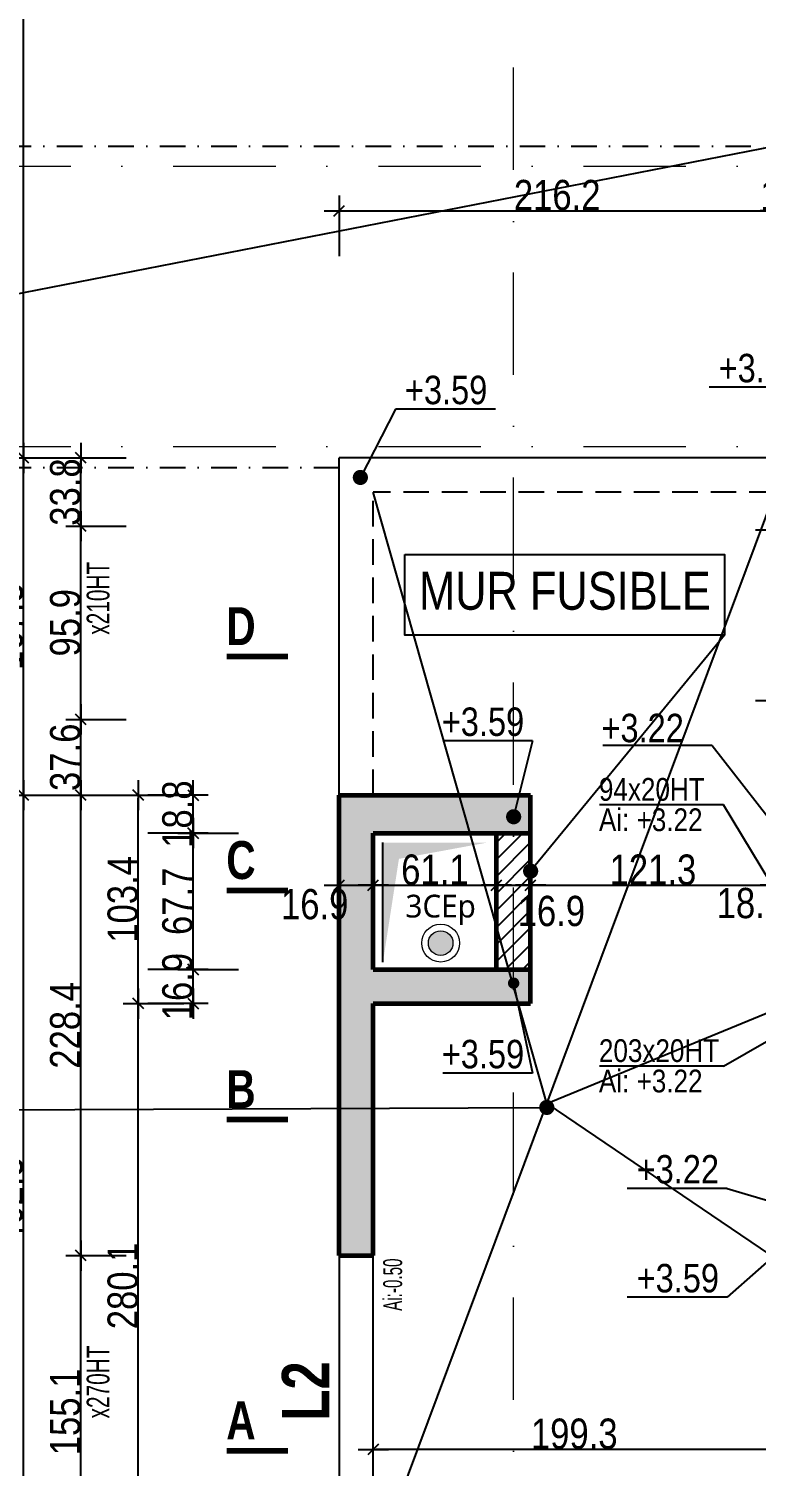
# Model space of a CAD drawing. Header units: millimetres. Extents: x 27344 to 33753, y -41751 to -37578.
# Drawn here: x 31576 to 31937, y -39398 to -38685 of the extents above; entities that cross this region are included whole.
import ezdxf
from ezdxf.enums import TextEntityAlignment as Align

# ---------------------------------------------------------------- set-up
doc = ezdxf.new("R2010")
doc.units = ezdxf.units.MM
doc.linetypes.add('CACHEX2', pattern=[19.05, 12.7, -6.35])
doc.linetypes.add('TIRETPTX2', pattern=[50.8, 25.4, -12.7, 0, -12.7])
for name, color, linetype in [('01_cote_gen', 4, 'Continuous'), ('01_linteaux', 2, 'Continuous'), ('01_murs_sup', 2, 'CACHEX2'), ('01_poch_BN', 9, 'Continuous'), ('01_poch_murs', 253, 'Continuous'), ('01_resv', 32, 'Continuous'), ('01_texte', 230, 'Continuous'), ('AA_COTES', 2, 'Continuous')]:
    doc.layers.add(name, color=color, linetype=linetype)
for name, color, linetype, lineweight in [('01_murs_coup', 5, 'Continuous', 60), ('01_tram_axes', 2, 'TIRETPTX2', 9), ('B Général', 7, 'Continuous', 5)]:
    doc.layers.add(name, color=color, linetype=linetype, lineweight=lineweight)
doc.styles.add('ARIAL NA', font='ARIALN.TTF')
doc.styles.add('impact', font='impact.ttf')
doc.styles.add('STYLE2', font='ARIALN.TTF')
doc.styles.add('Trebuchet MS (bold italic)', font='trebucbi.ttf')
doc.dimstyles.new('JB50', dxfattribs={"dimscale": 0.1, "dimtxt": 150, "dimasz": 15, "dimexe": 0.1, "dimexo": 0.1, "dimgap": 0.09, "dimtad": 1, "dimdec": 1, "dimdsep": 46, "dimtxsty": 'STYLE2', "dimblk1": 'BOND_G', "dimblk2": 'BOND_D', "dimsah": 1, "dimcen": 1.5, "dimdle": 0.01, "dimse1": 1, "dimse2": 1, "dimclrd": 4, "dimclre": 2, "dimclrt": 6, "dimazin": 2, "dimtfac": 2.333333, "dimtdec": 1, "dimtix": 1, "dimtmove": 2, "dimatfit": 3, "dimldrblk": 'BOND_G', "dimfxl": 1, "dimtolj": 1, "dimtzin": 0, "dimarcsym": 0})

# ---------------------------------------------------------------- blocks, each defined once
blk = doc.blocks.new('BOND_G')
at = {"layer": 'AA_COTES', "color": 0}
for p, q in [((0, -5), (0, 15)), ((5, 0), (-5, 0)), ((1.77, 1.77), (-1.77, -1.77))]:
    blk.add_line(p, q, dxfattribs=at)
blk = doc.blocks.new('BOND_D')
at = {"layer": 'AA_COTES', "color": 0}
for p, q in [((0, 5), (0, -15)), ((5, 0), (-5, 0)), ((-1.77, -1.77), (1.77, 1.77))]:
    blk.add_line(p, q, dxfattribs=at)
blk = doc.blocks.new('*D3600')
at = {"layer": '01_poch_BN', "color": 4, "lineweight": -2, "ltscale": 0.1, "transparency": 16777216}
for p, q in [((31997.49, -38912.9), (31997.49, -38911.4)), ((31997.49, -38914.4), (31997.49, -38933.2)), ((31997.49, -38934.7), (31997.49, -38936.2))]:
    blk.add_line(p, q, dxfattribs=at)
at = {"layer": 'Defpoints', "color": 0, "ltscale": 0.1, "transparency": 16777216}
for p in [(31990.17, -38914.4), (31740.55, -38933.2), (31997.49, -38933.2)]:
    blk.add_point(p, dxfattribs=at)
at = {"layer": '01_poch_BN', "color": 4, "lineweight": -2, "ltscale": 0.1, "transparency": 16777216, "xscale": 1.5, "yscale": 1.5, "zscale": 1.5}
for name, p, rotation in [('BOND_G', (31997.49, -38914.4), 270), ('BOND_D', (31997.49, -38933.2), 90)]:
    blk.add_blockref(name, p, dxfattribs=dict(at, rotation=rotation))
at = {"layer": '01_poch_BN', "color": 6, "ltscale": 0.1, "transparency": 16777216, "insert": (31989.82, -38923.8), "char_height": 15, "attachment_point": 5, "rotation": 90, "style": 'STYLE2'}
blk.add_mtext('\\A1;18.8', dxfattribs=at)
blk = doc.blocks.new('*D3603')
at = {"layer": '01_poch_BN', "color": 4, "lineweight": -2, "ltscale": 0.1, "transparency": 16777216}
blk.add_line((31573.79, -39063.3), (31573.79, -38898.98), dxfattribs=at)
at = {"layer": 'Defpoints', "color": 0, "ltscale": 0.1, "transparency": 16777216}
for p in [(31573.79, -38897.48), (31609.31, -38897.48), (31595.21, -39064.8)]:
    blk.add_point(p, dxfattribs=at)
at = {"layer": '01_poch_BN', "color": 4, "lineweight": -2, "ltscale": 0.1, "transparency": 16777216, "xscale": 1.5, "yscale": 1.5, "zscale": 1.5}
for name, p, rotation in [('BOND_D', (31573.79, -38897.48), 90), ('BOND_G', (31573.79, -39064.8), 270)]:
    blk.add_blockref(name, p, dxfattribs=dict(at, rotation=rotation))
at = {"layer": '01_poch_BN', "color": 6, "ltscale": 0.1, "transparency": 16777216, "insert": (31566.12, -38981.14), "char_height": 15, "attachment_point": 5, "rotation": 90, "style": 'STYLE2'}
blk.add_mtext('\\A1;167.3', dxfattribs=at)
blk = doc.blocks.new('*D3458')
at = {"layer": '01_cote_gen', "color": 4, "lineweight": -2, "ltscale": 0.1, "transparency": 16777216}
blk.add_line((31602.26, -39446.82), (31602.26, -39294.72), dxfattribs=at)
at = {"layer": 'Defpoints', "color": 0, "ltscale": 0.1, "transparency": 16777216}
for p in [(31602.26, -39293.22), (31695.9, -39293.22), (31695.9, -39448.32)]:
    blk.add_point(p, dxfattribs=at)
at = {"layer": '01_cote_gen', "color": 4, "lineweight": -2, "ltscale": 0.1, "transparency": 16777216, "xscale": 1.5, "yscale": 1.5, "zscale": 1.5}
for name, p, rotation in [('BOND_D', (31602.26, -39293.22), 90), ('BOND_G', (31602.26, -39448.32), 270)]:
    blk.add_blockref(name, p, dxfattribs=dict(at, rotation=rotation))
at = {"layer": '01_cote_gen', "color": 6, "ltscale": 0.1, "transparency": 16777216, "insert": (31594.59, -39370.77), "char_height": 15, "attachment_point": 5, "rotation": 90, "style": 'STYLE2'}
blk.add_mtext('\\A1;155.1', dxfattribs=at)
blk = doc.blocks.new('*D3459')
at = {"layer": '01_cote_gen', "color": 4, "lineweight": -2, "ltscale": 0.1, "transparency": 16777216}
blk.add_line((31602.26, -39291.72), (31602.26, -39066.3), dxfattribs=at)
at = {"layer": 'Defpoints', "color": 0, "ltscale": 0.1, "transparency": 16777216}
for p in [(31602.26, -39064.8), (31695.9, -39064.8), (31695.9, -39293.22)]:
    blk.add_point(p, dxfattribs=at)
at = {"layer": '01_cote_gen', "color": 4, "lineweight": -2, "ltscale": 0.1, "transparency": 16777216, "xscale": 1.5, "yscale": 1.5, "zscale": 1.5}
for name, p, rotation in [('BOND_D', (31602.26, -39064.8), 90), ('BOND_G', (31602.26, -39293.22), 270)]:
    blk.add_blockref(name, p, dxfattribs=dict(at, rotation=rotation))
at = {"layer": '01_cote_gen', "color": 6, "ltscale": 0.1, "transparency": 16777216, "insert": (31594.59, -39179.01), "char_height": 15, "attachment_point": 5, "rotation": 90, "style": 'STYLE2'}
blk.add_mtext('\\A1;228.4', dxfattribs=at)
blk = doc.blocks.new('*D3460')
at = {"layer": '01_cote_gen', "color": 4, "lineweight": -2, "ltscale": 0.1, "transparency": 16777216}
blk.add_line((31573.79, -39465.62), (31573.79, -39066.3), dxfattribs=at)
at = {"layer": 'Defpoints', "color": 0, "ltscale": 0.1, "transparency": 16777216}
for p in [(31573.79, -39064.8), (31695.9, -39064.8), (31695.9, -39467.12)]:
    blk.add_point(p, dxfattribs=at)
at = {"layer": '01_cote_gen', "color": 4, "lineweight": -2, "ltscale": 0.1, "transparency": 16777216, "xscale": 1.5, "yscale": 1.5, "zscale": 1.5}
for name, p, rotation in [('BOND_D', (31573.79, -39064.8), 90), ('BOND_G', (31573.79, -39467.12), 270)]:
    blk.add_blockref(name, p, dxfattribs=dict(at, rotation=rotation))
at = {"layer": '01_cote_gen', "color": 6, "ltscale": 0.1, "transparency": 16777216, "insert": (31566.12, -39265.96), "char_height": 15, "attachment_point": 5, "rotation": 90, "style": 'STYLE2'}
blk.add_mtext('\\A1;402.3', dxfattribs=at)
blk = doc.blocks.new('*D3467')
at = {"layer": '01_cote_gen', "color": 4, "lineweight": -2, "ltscale": 0.1, "transparency": 16777216}
blk.add_line((31602.26, -39063.3), (31602.26, -39028.7), dxfattribs=at)
at = {"layer": 'Defpoints', "color": 0, "ltscale": 0.1, "transparency": 16777216}
for p in [(31602.26, -39027.2), (31930.93, -39027.2), (31940.96, -39064.8)]:
    blk.add_point(p, dxfattribs=at)
at = {"layer": '01_cote_gen', "color": 4, "lineweight": -2, "ltscale": 0.1, "transparency": 16777216, "xscale": 1.5, "yscale": 1.5, "zscale": 1.5}
for name, p, rotation in [('BOND_D', (31602.26, -39027.2), 90), ('BOND_G', (31602.26, -39064.8), 270)]:
    blk.add_blockref(name, p, dxfattribs=dict(at, rotation=rotation))
at = {"layer": '01_cote_gen', "color": 6, "ltscale": 0.1, "transparency": 16777216, "insert": (31594.59, -39046), "char_height": 15, "attachment_point": 5, "rotation": 90, "style": 'STYLE2'}
blk.add_mtext('\\A1;37.6', dxfattribs=at)
blk = doc.blocks.new('*D3468')
at = {"layer": '01_cote_gen', "color": 4, "lineweight": -2, "ltscale": 0.1, "transparency": 16777216}
blk.add_line((31602.26, -39025.7), (31602.26, -38932.82), dxfattribs=at)
at = {"layer": 'Defpoints', "color": 0, "ltscale": 0.1, "transparency": 16777216}
for p in [(31602.26, -38931.32), (31930.93, -38931.32), (31930.93, -39027.2)]:
    blk.add_point(p, dxfattribs=at)
at = {"layer": '01_cote_gen', "color": 4, "lineweight": -2, "ltscale": 0.1, "transparency": 16777216, "xscale": 1.5, "yscale": 1.5, "zscale": 1.5}
for name, p, rotation in [('BOND_D', (31602.26, -38931.32), 90), ('BOND_G', (31602.26, -39027.2), 270)]:
    blk.add_blockref(name, p, dxfattribs=dict(at, rotation=rotation))
at = {"layer": '01_cote_gen', "color": 6, "ltscale": 0.1, "transparency": 16777216, "insert": (31594.59, -38979.26), "char_height": 15, "attachment_point": 5, "rotation": 90, "style": 'STYLE2'}
blk.add_mtext('\\A1;95.9', dxfattribs=at)
blk = doc.blocks.new('*D3469')
at = {"layer": '01_cote_gen', "color": 4, "lineweight": -2, "ltscale": 0.1, "transparency": 16777216}
blk.add_line((31602.26, -38929.82), (31602.26, -38898.98), dxfattribs=at)
at = {"layer": 'Defpoints', "color": 0, "ltscale": 0.1, "transparency": 16777216}
for p in [(31602.26, -38897.48), (31912.13, -38897.48), (31912.13, -38931.32)]:
    blk.add_point(p, dxfattribs=at)
at = {"layer": '01_cote_gen', "color": 4, "lineweight": -2, "ltscale": 0.1, "transparency": 16777216, "xscale": 1.5, "yscale": 1.5, "zscale": 1.5}
for name, p, rotation in [('BOND_D', (31602.26, -38897.48), 90), ('BOND_G', (31602.26, -38931.32), 270)]:
    blk.add_blockref(name, p, dxfattribs=dict(at, rotation=rotation))
at = {"layer": '01_cote_gen', "color": 6, "ltscale": 0.1, "transparency": 16777216, "insert": (31594.59, -38914.4), "char_height": 15, "attachment_point": 5, "rotation": 90, "style": 'STYLE2'}
blk.add_mtext('\\A1;33.8', dxfattribs=at)
blk = doc.blocks.new('*D3483')
at = {"layer": '01_cote_gen', "color": 4, "lineweight": -2, "ltscale": 0.1, "transparency": 16777216}
blk.add_line((31573.79, -38895.98), (31573.79, -38188.34), dxfattribs=at)
at = {"layer": 'Defpoints', "color": 0, "ltscale": 0.1, "transparency": 16777216}
for p in [(31573.79, -38186.84), (31623.41, -38186.84), (31623.41, -38897.48)]:
    blk.add_point(p, dxfattribs=at)
at = {"layer": '01_cote_gen', "color": 4, "lineweight": -2, "ltscale": 0.1, "transparency": 16777216, "xscale": 1.5, "yscale": 1.5, "zscale": 1.5}
for name, p, rotation in [('BOND_D', (31573.79, -38186.84), 90), ('BOND_G', (31573.79, -38897.48), 270)]:
    blk.add_blockref(name, p, dxfattribs=dict(at, rotation=rotation))
at = {"layer": '01_cote_gen', "color": 6, "ltscale": 0.1, "transparency": 16777216, "insert": (31566.12, -38542.16), "char_height": 15, "attachment_point": 5, "rotation": 90, "style": 'STYLE2'}
blk.add_mtext('\\A1;710.6', dxfattribs=at)
blk = doc.blocks.new('*D3486')
at = {"layer": '01_cote_gen', "color": 4, "lineweight": -2, "ltscale": 0.1, "transparency": 16777216}
blk.add_line((31630.78, -39166.7), (31630.78, -39066.3), dxfattribs=at)
at = {"layer": 'Defpoints', "color": 0, "ltscale": 0.1, "transparency": 16777216}
for p in [(31630.78, -39064.8), (31695.9, -39064.8), (31712.82, -39168.2)]:
    blk.add_point(p, dxfattribs=at)
at = {"layer": '01_cote_gen', "color": 4, "lineweight": -2, "ltscale": 0.1, "transparency": 16777216, "xscale": 1.5, "yscale": 1.5, "zscale": 1.5}
for name, p, rotation in [('BOND_D', (31630.78, -39064.8), 90), ('BOND_G', (31630.78, -39168.2), 270)]:
    blk.add_blockref(name, p, dxfattribs=dict(at, rotation=rotation))
at = {"layer": '01_cote_gen', "color": 6, "ltscale": 0.1, "transparency": 16777216, "insert": (31623.11, -39116.5), "char_height": 15, "attachment_point": 5, "rotation": 90, "style": 'STYLE2'}
blk.add_mtext('\\A1;103.4', dxfattribs=at)
blk = doc.blocks.new('*D3487')
at = {"layer": '01_cote_gen', "color": 4, "lineweight": -2, "ltscale": 0.1, "transparency": 16777216}
blk.add_line((31630.78, -39446.82), (31630.78, -39169.7), dxfattribs=at)
at = {"layer": 'Defpoints', "color": 0, "ltscale": 0.1, "transparency": 16777216}
for p in [(31630.78, -39168.2), (31741.85, -39168.2), (31741.85, -39448.32)]:
    blk.add_point(p, dxfattribs=at)
at = {"layer": '01_cote_gen', "color": 4, "lineweight": -2, "ltscale": 0.1, "transparency": 16777216, "xscale": 1.5, "yscale": 1.5, "zscale": 1.5}
for name, p, rotation in [('BOND_D', (31630.78, -39168.2), 90), ('BOND_G', (31630.78, -39448.32), 270)]:
    blk.add_blockref(name, p, dxfattribs=dict(at, rotation=rotation))
at = {"layer": '01_cote_gen', "color": 6, "ltscale": 0.1, "transparency": 16777216, "insert": (31623.11, -39308.26), "char_height": 15, "attachment_point": 5, "rotation": 90, "style": 'STYLE2'}
blk.add_mtext('\\A1;280.1', dxfattribs=at)
blk = doc.blocks.new('*D3488')
at = {"layer": '01_cote_gen', "color": 4, "lineweight": -2, "ltscale": 0.1, "transparency": 16777216}
for p, q in [((31657.93, -39149.78), (31657.93, -39148.28)), ((31657.93, -39168.2), (31657.93, -39151.28)), ((31657.93, -39169.7), (31657.93, -39171.2))]:
    blk.add_line(p, q, dxfattribs=at)
at = {"layer": 'Defpoints', "color": 0, "ltscale": 0.1, "transparency": 16777216}
for p in [(31657.93, -39151.28), (31762.82, -39151.28), (31762.82, -39168.2)]:
    blk.add_point(p, dxfattribs=at)
at = {"layer": '01_cote_gen', "color": 4, "lineweight": -2, "ltscale": 0.1, "transparency": 16777216, "xscale": 1.5, "yscale": 1.5, "zscale": 1.5}
for name, p, rotation in [('BOND_D', (31657.93, -39151.28), 270), ('BOND_G', (31657.93, -39168.2), 90)]:
    blk.add_blockref(name, p, dxfattribs=dict(at, rotation=rotation))
at = {"layer": '01_cote_gen', "color": 6, "ltscale": 0.1, "transparency": 16777216, "insert": (31650.26, -39159.74), "char_height": 15, "attachment_point": 5, "rotation": 90, "style": 'STYLE2'}
blk.add_mtext('\\A1;16.9', dxfattribs=at)
blk = doc.blocks.new('*D3489')
at = {"layer": '01_cote_gen', "color": 4, "lineweight": -2, "ltscale": 0.1, "transparency": 16777216}
blk.add_line((31657.93, -39149.78), (31657.93, -39085.1), dxfattribs=at)
at = {"layer": 'Defpoints', "color": 0, "ltscale": 0.1, "transparency": 16777216}
for p in [(31657.93, -39083.6), (31768.56, -39083.6), (31768.56, -39151.28)]:
    blk.add_point(p, dxfattribs=at)
at = {"layer": '01_cote_gen', "color": 4, "lineweight": -2, "ltscale": 0.1, "transparency": 16777216, "xscale": 1.5, "yscale": 1.5, "zscale": 1.5}
for name, p, rotation in [('BOND_D', (31657.93, -39083.6), 90), ('BOND_G', (31657.93, -39151.28), 270)]:
    blk.add_blockref(name, p, dxfattribs=dict(at, rotation=rotation))
at = {"layer": '01_cote_gen', "color": 6, "ltscale": 0.1, "transparency": 16777216, "insert": (31650.26, -39117.44), "char_height": 15, "attachment_point": 5, "rotation": 90, "style": 'STYLE2'}
blk.add_mtext('\\A1;67.7', dxfattribs=at)
blk = doc.blocks.new('*D3490')
at = {"layer": '01_cote_gen', "color": 4, "lineweight": -2, "ltscale": 0.1, "transparency": 16777216}
for p, q in [((31657.93, -39063.3), (31657.93, -39061.8)), ((31657.93, -39083.6), (31657.93, -39064.8)), ((31657.93, -39085.1), (31657.93, -39086.6))]:
    blk.add_line(p, q, dxfattribs=at)
at = {"layer": 'Defpoints', "color": 0, "ltscale": 0.1, "transparency": 16777216}
for p in [(31657.93, -39064.8), (31727.62, -39064.8), (31727.62, -39083.6)]:
    blk.add_point(p, dxfattribs=at)
at = {"layer": '01_cote_gen', "color": 4, "lineweight": -2, "ltscale": 0.1, "transparency": 16777216, "xscale": 1.5, "yscale": 1.5, "zscale": 1.5}
for name, p, rotation in [('BOND_D', (31657.93, -39064.8), 270), ('BOND_G', (31657.93, -39083.6), 90)]:
    blk.add_blockref(name, p, dxfattribs=dict(at, rotation=rotation))
at = {"layer": '01_cote_gen', "color": 6, "ltscale": 0.1, "transparency": 16777216, "insert": (31650.26, -39074.2), "char_height": 15, "attachment_point": 5, "rotation": 90, "style": 'STYLE2'}
blk.add_mtext('\\A1;18.8', dxfattribs=at)
blk = doc.blocks.new('*D3624')
at = {"layer": '01_cote_gen', "color": 4, "lineweight": -2, "ltscale": 0.1, "transparency": 16777216}
blk.add_line((31547.87, -40701.74), (31547.87, -38188.34), dxfattribs=at)
at = {"layer": 'Defpoints', "color": 0, "ltscale": 0.1, "transparency": 16777216}
for p in [(31547.87, -38186.84), (31738.83, -38186.84), (31551.98, -40703.24)]:
    blk.add_point(p, dxfattribs=at)
at = {"layer": '01_cote_gen', "color": 4, "lineweight": -2, "ltscale": 0.1, "transparency": 16777216, "xscale": 1.5, "yscale": 1.5, "zscale": 1.5}
for name, p, rotation in [('BOND_D', (31547.87, -38186.84), 90), ('BOND_G', (31547.87, -40703.24), 270)]:
    blk.add_blockref(name, p, dxfattribs=dict(at, rotation=rotation))
at = {"layer": '01_cote_gen', "color": 6, "ltscale": 0.1, "transparency": 16777216, "insert": (31540.21, -39445.04), "char_height": 15, "attachment_point": 5, "rotation": 90, "style": 'STYLE2'}
blk.add_mtext('\\A1;2516.4', dxfattribs=at)
blk = doc.blocks.new('*D3508')
at = {"layer": '01_cote_gen', "color": 4, "lineweight": -2, "ltscale": 0.1, "transparency": 16777216}
blk.add_line((31945.13, -39389.36), (31748.81, -39389.36), dxfattribs=at)
at = {"layer": 'Defpoints', "color": 0, "ltscale": 0.1, "transparency": 16777216}
for p in [(31747.31, -39341.62), (31946.63, -39357.68), (31747.31, -39389.36)]:
    blk.add_point(p, dxfattribs=at)
at = {"layer": '01_cote_gen', "color": 4, "lineweight": -2, "ltscale": 0.1, "transparency": 16777216, "xscale": 1.5, "yscale": 1.5, "zscale": 1.5, "rotation": 180}
blk.add_blockref('BOND_D', (31747.31, -39389.36), dxfattribs=at)
at = {"layer": '01_cote_gen', "color": 4, "lineweight": -2, "ltscale": 0.1, "transparency": 16777216, "xscale": 1.5, "yscale": 1.5, "zscale": 1.5}
blk.add_blockref('BOND_G', (31946.63, -39389.36), dxfattribs=at)
at = {"layer": '01_cote_gen', "color": 6, "ltscale": 0.1, "transparency": 16777216, "insert": (31846.97, -39381.69), "char_height": 15, "attachment_point": 5, "style": 'STYLE2'}
blk.add_mtext('\\A1;199.3', dxfattribs=at)
blk = doc.blocks.new('*D3512')
at = {"layer": '01_cote_gen', "color": 4, "lineweight": -2, "ltscale": 0.1, "transparency": 16777216}
for p, q in [((31945.13, -38774.82), (31943.63, -38774.82)), ((31946.63, -38774.82), (31965.43, -38774.82)), ((31966.93, -38774.82), (31968.43, -38774.82))]:
    blk.add_line(p, q, dxfattribs=at)
at = {"layer": 'Defpoints', "color": 0, "ltscale": 0.1, "transparency": 16777216}
for p in [(31946.63, -38686.54), (31965.43, -38697.6), (31965.43, -38774.82)]:
    blk.add_point(p, dxfattribs=at)
at = {"layer": '01_cote_gen', "color": 4, "lineweight": -2, "ltscale": 0.1, "transparency": 16777216, "xscale": 1.5, "yscale": 1.5, "zscale": 1.5}
blk.add_blockref('BOND_G', (31946.63, -38774.82), dxfattribs=at)
at = {"layer": '01_cote_gen', "color": 4, "lineweight": -2, "ltscale": 0.1, "transparency": 16777216, "xscale": 1.5, "yscale": 1.5, "zscale": 1.5, "rotation": 180}
blk.add_blockref('BOND_D', (31965.43, -38774.82), dxfattribs=at)
at = {"layer": '01_cote_gen', "color": 6, "ltscale": 0.1, "transparency": 16777216, "insert": (31956.03, -38767.16), "char_height": 15, "attachment_point": 5, "style": 'STYLE2'}
blk.add_mtext('\\A1;18.8', dxfattribs=at)
blk = doc.blocks.new('*D3546')
at = {"layer": '01_cote_gen', "color": 4, "lineweight": -2, "ltscale": 0.1, "transparency": 16777216}
blk.add_line((31731.89, -38774.82), (31945.13, -38774.82), dxfattribs=at)
at = {"layer": 'Defpoints', "color": 0, "ltscale": 0.1, "transparency": 16777216}
for p in [(31946.63, -38774.82), (31946.63, -38795.97), (31730.39, -38897.48)]:
    blk.add_point(p, dxfattribs=at)
at = {"layer": '01_cote_gen', "color": 4, "lineweight": -2, "ltscale": 0.1, "transparency": 16777216, "xscale": 1.5, "yscale": 1.5, "zscale": 1.5, "rotation": 180}
blk.add_blockref('BOND_G', (31730.39, -38774.82), dxfattribs=at)
at = {"layer": '01_cote_gen', "color": 4, "lineweight": -2, "ltscale": 0.1, "transparency": 16777216, "xscale": 1.5, "yscale": 1.5, "zscale": 1.5}
blk.add_blockref('BOND_D', (31946.63, -38774.82), dxfattribs=at)
at = {"layer": '01_cote_gen', "color": 6, "ltscale": 0.1, "transparency": 16777216, "insert": (31838.51, -38767.16), "char_height": 15, "attachment_point": 5, "style": 'STYLE2'}
blk.add_mtext('\\A1;216.2', dxfattribs=at)
blk = doc.blocks.new('*D3715')
at = {"layer": '01_cote_gen', "color": 4, "lineweight": -2, "ltscale": 0.1, "transparency": 16777216}
blk.add_line((31731.89, -39109.51), (31745.81, -39109.51), dxfattribs=at)
at = {"layer": 'Defpoints', "color": 0, "ltscale": 0.1, "transparency": 16777216}
for p in [(31730.39, -39106.38), (31747.31, -39106.38), (31747.31, -39109.51)]:
    blk.add_point(p, dxfattribs=at)
at = {"layer": '01_cote_gen', "color": 4, "lineweight": -2, "ltscale": 0.1, "transparency": 16777216, "xscale": 1.5, "yscale": 1.5, "zscale": 1.5, "rotation": 180}
blk.add_blockref('BOND_G', (31730.39, -39109.51), dxfattribs=at)
at = {"layer": '01_cote_gen', "color": 4, "lineweight": -2, "ltscale": 0.1, "transparency": 16777216, "xscale": 1.5, "yscale": 1.5, "zscale": 1.5}
blk.add_blockref('BOND_D', (31747.31, -39109.51), dxfattribs=at)
at = {"layer": '01_cote_gen', "color": 6, "ltscale": 0.1, "transparency": 16777216, "insert": (31718.25, -39118.98), "char_height": 15, "attachment_point": 5, "style": 'STYLE2'}
blk.add_mtext('\\A1;16.9', dxfattribs=at)
blk = doc.blocks.new('*D3716')
at = {"layer": '01_cote_gen', "color": 4, "lineweight": -2, "ltscale": 0.1, "transparency": 16777216}
blk.add_line((31748.81, -39109.51), (31806.91, -39109.51), dxfattribs=at)
at = {"layer": 'Defpoints', "color": 0, "ltscale": 0.1, "transparency": 16777216}
for p in [(31808.41, -39109.51), (31747.31, -39130.66), (31808.41, -39130.66)]:
    blk.add_point(p, dxfattribs=at)
at = {"layer": '01_cote_gen', "color": 4, "lineweight": -2, "ltscale": 0.1, "transparency": 16777216, "xscale": 1.5, "yscale": 1.5, "zscale": 1.5, "rotation": 180}
blk.add_blockref('BOND_G', (31747.31, -39109.51), dxfattribs=at)
at = {"layer": '01_cote_gen', "color": 4, "lineweight": -2, "ltscale": 0.1, "transparency": 16777216, "xscale": 1.5, "yscale": 1.5, "zscale": 1.5}
blk.add_blockref('BOND_D', (31808.41, -39109.51), dxfattribs=at)
at = {"layer": '01_cote_gen', "color": 6, "ltscale": 0.1, "transparency": 16777216, "insert": (31777.86, -39101.84), "char_height": 15, "attachment_point": 5, "style": 'STYLE2'}
blk.add_mtext('\\A1;61.1', dxfattribs=at)
blk = doc.blocks.new('*D3717')
at = {"layer": '01_cote_gen', "color": 4, "lineweight": -2, "ltscale": 0.1, "transparency": 16777216}
blk.add_line((31809.91, -39109.51), (31823.83, -39109.51), dxfattribs=at)
at = {"layer": 'Defpoints', "color": 0, "ltscale": 0.1, "transparency": 16777216}
for p in [(31825.33, -39109.51), (31808.41, -39117.44), (31825.33, -39117.44)]:
    blk.add_point(p, dxfattribs=at)
at = {"layer": '01_cote_gen', "color": 4, "lineweight": -2, "ltscale": 0.1, "transparency": 16777216, "xscale": 1.5, "yscale": 1.5, "zscale": 1.5, "rotation": 180}
blk.add_blockref('BOND_G', (31808.41, -39109.51), dxfattribs=at)
at = {"layer": '01_cote_gen', "color": 4, "lineweight": -2, "ltscale": 0.1, "transparency": 16777216, "xscale": 1.5, "yscale": 1.5, "zscale": 1.5}
blk.add_blockref('BOND_D', (31825.33, -39109.51), dxfattribs=at)
at = {"layer": '01_cote_gen', "color": 6, "ltscale": 0.1, "transparency": 16777216, "insert": (31835.63, -39122.35), "char_height": 15, "attachment_point": 5, "style": 'STYLE2'}
blk.add_mtext('\\A1;16.9', dxfattribs=at)
blk = doc.blocks.new('*D3718')
at = {"layer": '01_cote_gen', "color": 4, "lineweight": -2, "ltscale": 0.1, "transparency": 16777216}
blk.add_line((31826.83, -39109.51), (31945.13, -39109.51), dxfattribs=at)
at = {"layer": 'Defpoints', "color": 0, "ltscale": 0.1, "transparency": 16777216}
for p in [(31946.63, -39109.51), (31825.33, -39116.56), (31946.63, -39116.56)]:
    blk.add_point(p, dxfattribs=at)
at = {"layer": '01_cote_gen', "color": 4, "lineweight": -2, "ltscale": 0.1, "transparency": 16777216, "xscale": 1.5, "yscale": 1.5, "zscale": 1.5, "rotation": 180}
blk.add_blockref('BOND_G', (31825.33, -39109.51), dxfattribs=at)
at = {"layer": '01_cote_gen', "color": 4, "lineweight": -2, "ltscale": 0.1, "transparency": 16777216, "xscale": 1.5, "yscale": 1.5, "zscale": 1.5}
blk.add_blockref('BOND_D', (31946.63, -39109.51), dxfattribs=at)
at = {"layer": '01_cote_gen', "color": 6, "ltscale": 0.1, "transparency": 16777216, "insert": (31885.98, -39101.84), "char_height": 15, "attachment_point": 5, "style": 'STYLE2'}
blk.add_mtext('\\A1;121.3', dxfattribs=at)
blk = doc.blocks.new('*D3719')
at = {"layer": '01_cote_gen', "color": 4, "lineweight": -2, "ltscale": 0.1, "transparency": 16777216}
blk.add_line((31948.13, -39109.51), (31963.93, -39109.51), dxfattribs=at)
at = {"layer": 'Defpoints', "color": 0, "ltscale": 0.1, "transparency": 16777216}
for p in [(31965.43, -39109.51), (31946.63, -39119.38), (31965.43, -39119.38)]:
    blk.add_point(p, dxfattribs=at)
at = {"layer": '01_cote_gen', "color": 4, "lineweight": -2, "ltscale": 0.1, "transparency": 16777216, "xscale": 1.5, "yscale": 1.5, "zscale": 1.5, "rotation": 180}
blk.add_blockref('BOND_G', (31946.63, -39109.51), dxfattribs=at)
at = {"layer": '01_cote_gen', "color": 4, "lineweight": -2, "ltscale": 0.1, "transparency": 16777216, "xscale": 1.5, "yscale": 1.5, "zscale": 1.5}
blk.add_blockref('BOND_D', (31965.43, -39109.51), dxfattribs=at)
at = {"layer": '01_cote_gen', "color": 6, "ltscale": 0.1, "transparency": 16777216, "insert": (31934.31, -39118.42), "char_height": 15, "attachment_point": 5, "style": 'STYLE2'}
blk.add_mtext('\\A1;18.8', dxfattribs=at)

msp = doc.modelspace()

# ---------------------------------------------------------------- hatches: boundary and pattern name
at = {"layer": '01_poch_BN', "ltscale": 0.1}
h = msp.add_hatch(dxfattribs=at)
h.set_pattern_fill('ANSI31', color=256, scale=1.88)
h.set_pattern_definition([(45, (9307.064, -2254.655), (-4.2207204, 4.2207204), [])])
h.paths.add_polyline_path([(31825.33, -39083.6), (31816.91, -39083.6), (31816.91, -39151.28), (31825.33, -39151.28)])
h.paths.add_polyline_path([(31816.91, -39083.6), (31808.41, -39083.6), (31808.41, -39151.28), (31816.91, -39151.28)])
at = {"layer": '01_poch_murs', "ltscale": 0.1}
h = msp.add_hatch(color=256, dxfattribs=at)
h.dxf.hatch_style = 1
h.paths.add_polyline_path([(32074.47, -38897.48), (31946.63, -38897.48), (31946.63, -38931.32), (31965.43, -38931.32), (31965.43, -38914.4), (32074.47, -38914.4)])
h.paths.add_polyline_path([(32303.83, -38897.48), (32177.87, -38897.48), (32177.87, -38914.4), (32303.83, -38914.4)])
h.paths.add_polyline_path([(32530.37, -38987.72), (32515.33, -38987.72), (32515.33, -38914.4), (32407.23, -38914.4), (32407.23, -38897.48), (32530.37, -38897.48)])
h.paths.add_polyline_path([(32530.37, -39091.12), (32515.33, -39091.12), (32515.33, -39234.02), (32407.23, -39234.02), (32407.23, -39252.82), (32530.37, -39252.82)])
h.paths.add_polyline_path([(32303.8, -39234.02), (32195.73, -39234.02), (32195.73, -39064.8), (31965.43, -39064.8), (31965.43, -39027.2), (31946.63, -39027.2), (31946.63, -39293.22), (32159.03, -39293.22), (32159.03, -39448.32), (31937.19, -39448.32), (31937.19, -39467.12), (32177.83, -39467.12), (32177.83, -39252.82), (32303.8, -39252.82)])
h.paths.add_polyline_path([(32159, -39234.02), (32159.03, -39274.42), (31965.43, -39274.42), (31965.43, -39190.76), (32176.93, -39190.76), (32176.93, -39234.96), (32176.9, -39234.02)], flags=16)
h.paths.add_polyline_path([(32176.93, -39171.96), (31965.43, -39171.96), (31965.43, -39083.6), (32176.93, -39083.6)], flags=16)
h.paths.add_polyline_path([(31747.31, -39151.28), (31747.31, -39083.6), (31808.41, -39083.6), (31808.41, -39151.28)], flags=16)
h.paths.add_polyline_path([(31808.41, -39083.6), (31816.91, -39083.6), (31816.91, -39151.28), (31808.41, -39151.28)])
h.paths.add_polyline_path([(31816.91, -39083.6), (31825.33, -39083.6), (31825.33, -39064.8), (31730.39, -39064.8), (31730.39, -39293.22), (31747.31, -39293.22), (31747.31, -39168.2), (31825.33, -39168.2), (31825.33, -39151.28), (31816.91, -39151.28)])
at = {"layer": '01_resv', "ltscale": 0.1}
h = msp.add_hatch(color=256, dxfattribs=at)
h.dxf.hatch_style = 1
h.paths.add_polyline_path([(31774.61, -39138.17, 1), (31786.83, -39138.17, 1)])

# ---------------------------------------------------------------- linework, layer by layer
at = {"layer": '01_linteaux', "linetype": 'TIRETPTX2', "ltscale": 0.5}
for p, q in [((31131.4, -38742.85), (31946.63, -38742.85)), ((31131.4, -38902.18), (31730.39, -38902.18))]:
    msp.add_line(p, q, dxfattribs=at)
at = {"layer": '01_linteaux', "ltscale": 0.1}
for p, q in [((31946.63, -38897.48), (31730.39, -38897.48)), ((31730.39, -39064.8), (31730.39, -38897.48)), ((31730.39, -39293.22), (31730.39, -39448.32)), ((31747.31, -39448.32), (31747.31, -39293.22))]:
    msp.add_line(p, q, dxfattribs=at)
at = {"layer": '01_murs_coup'}
for p, q in [((31730.39, -39293.22), (31730.39, -39064.8)), ((31730.39, -39293.22), (31730.39, -39064.8)), ((31730.39, -39064.8), (31825.33, -39064.8)), ((31730.39, -39064.8), (31825.33, -39064.8)), ((31825.33, -39168.2), (31825.33, -39064.8)), ((31825.33, -39168.2), (31825.33, -39064.8)), ((31747.31, -39151.28), (31747.31, -39083.6)), ((31747.31, -39083.6), (31808.41, -39083.6)), ((31747.31, -39083.6), (31825.33, -39083.6)), ((31808.41, -39151.28), (31808.41, -39083.6)), ((31808.41, -39151.28), (31808.41, -39083.6)), ((31747.31, -39151.28), (31808.41, -39151.28)), ((31747.31, -39151.28), (31825.33, -39151.28)), ((31747.31, -39293.22), (31747.31, -39168.2)), ((31747.31, -39293.22), (31747.31, -39168.2)), ((31747.31, -39168.2), (31825.33, -39168.2)), ((31747.31, -39168.2), (31825.33, -39168.2)), ((31730.39, -39293.22), (31747.31, -39293.22))]:
    msp.add_line(p, q, dxfattribs=at)
at = {"layer": '01_murs_sup'}
for p in [(31747.31, -39064.8), (31965.43, -38914.4)]:
    msp.add_line(p, (31747.31, -38914.4), dxfattribs=at)
at = {"layer": '01_resv', "ltscale": 0.1}
for p, q in [((31936.79, -38933.2), (31974.67, -38933.2)), ((31936.79, -39017.8), (31974.67, -39017.8))]:
    msp.add_line(p, q, dxfattribs=at)
at = {"layer": '01_resv', "color": 253}
msp.add_line((31752.08, -39147.72), (31752.08, -39088.35), dxfattribs=at)
at = {"layer": '01_resv', "lineweight": 18}
for radius in [9.4, 6.11]:
    msp.add_circle((31780.72, -39138.17), radius, dxfattribs=at)
at = {"layer": '01_resv', "color": 253}
for points in [[(31752.08, -39088.35), (31803.63, -39088.35), (31760.02, -39096.4)], [(31752.08, -39147.72), (31752.08, -39088.35), (31760.02, -39096.4)], [(31752.08, -39088.35), (31803.63, -39088.35), (31760.02, -39096.4)]]:
    msp.add_solid(points, dxfattribs=at)
at = {"layer": '01_texte'}
for p, q in [((31946.63, -38742.85), (31131.4, -38901.71)), ((31971.13, -38862.38), (31913.86, -38862.38)), ((31758.28, -38873.24), (31740.89, -38907.16)), ((31807.95, -38873.24), (31758.28, -38873.24)), ((31747.31, -39448.32), (31946.63, -38914.4)), ((31833.36, -39217.84), (31747.31, -38914.4)), ((31921.52, -38985.39), (31825.33, -39102.46)), ((31826.23, -39037.83), (31781.78, -39037.83)), ((31826.23, -39037.83), (31816.91, -39075.5)), ((31915.43, -39040.2), (31861.12, -39040.2)), ((31915.43, -39040.2), (31956.03, -39092.47)), ((31921.05, -39069.62), (31859.42, -39069.62)), ((31956.03, -39127.78), (31921.05, -39069.62)), ((31833.36, -39217.84), (32159.03, -39083.6)), ((31816.91, -39158.08), (31826.23, -39202.73)), ((31921.05, -39199.24), (31956.03, -39179.01)), ((31826.23, -39202.73), (31781.86, -39202.73)), ((31921.05, -39199.24), (31859.42, -39199.24)), ((31833.36, -39217.84), (32159.03, -39438.92)), ((31377.84, -39221.6), (31833.36, -39219.72)), ((31922.86, -39259.87), (31873.19, -39259.87)), ((31922.86, -39259.87), (31956.03, -39269.86)), ((31956.03, -39284.48), (31922.86, -39313.89)), ((31922.86, -39313.89), (31873.19, -39313.89))]:
    msp.add_line(p, q, dxfattribs=at)
for points, const_width in [([(31739.01, -38907.16, 1), (31742.77, -38907.16, 1)], 3.76), ([(31815.03, -39075.5, 1), (31818.79, -39075.5, 1)], 3.76), ([(31823.45, -39102.46, 1), (31827.21, -39102.46, 1)], 3.76), ([(31815.5, -39158.08, 1), (31818.32, -39158.08, 1)], 2.82), ([(31831.48, -39219.72, 1), (31835.24, -39219.72, 1)], 3.76)]:
    msp.add_lwpolyline(points, format="xyb", close=True, dxfattribs=dict(at, const_width=const_width))
msp.add_lwpolyline([(31762.87, -38945.36), (31921.52, -38945.36), (31921.52, -38985.39), (31762.87, -38985.39)], close=True, dxfattribs=at)
at = {"layer": '01_texte', "const_width": 2.82}
for points in [[(31674.62, -38996.03), (31705.05, -38996.03)], [(31674.62, -39112.08), (31705.05, -39112.08)], [(31674.62, -39225.74), (31705.05, -39225.74)], [(31674.62, -39390.04), (31705.05, -39390.04)]]:
    msp.add_lwpolyline(points, dxfattribs=at)
at = {"layer": '01_tram_axes', "color": 253, "ltscale": 2}
for p, q in [((31816.91, -40890.3), (31816.91, -37916.88)), ((31037.94, -38752.74), (33640.58, -38752.74)), ((31037.94, -38891.86), (33640.58, -38891.86))]:
    msp.add_line(p, q, dxfattribs=at)
at = {"layer": 'B Général', "color": 7, "linetype": 'Continuous', "lineweight": 18}
msp.add_line((31747.31, -39151.28), (31747.31, -39083.6), dxfattribs=at)

# ---------------------------------------------------------------- texts
at = {"layer": '01_resv', "insert": (31780.72, -39121.73), "char_height": 11.28, "width": 9.1946, "attachment_point": 5, "line_spacing_factor": 1.003768, "style": 'Trebuchet MS (bold italic)'}
msp.add_mtext('3CEp', dxfattribs=at)
at = {"layer": '01_texte', "style": 'ARIAL NA'}
for s, height, p in [('+3.59', 14.1, (31918.55, -38859.95)), ('+3.59', 14.1, (31762.98, -38870.81)), ('MUR FUSIBLE', 18.8, (31769.97, -38972.79)), ('+3.59', 14.1, (31781.26, -39035.4)), ('+3.22', 14.1, (31860.45, -39038.52)), ('94x20HT ', 11.28, (31859.21, -39067.56)), ('Ai: +3.22', 11.28, (31859.21, -39082.63)), ('+3.59', 14.1, (31781.26, -39200.3)), ('203x20HT ', 11.28, (31859.21, -39197.18)), ('Ai: +3.22', 11.28, (31859.21, -39212.25)), ('+3.22', 14.1, (31877.89, -39257.44)), ('+3.59', 14.1, (31877.89, -39311.46))]:
    msp.add_text(s, height=height, dxfattribs=at).set_placement(p)
for s, height, width, p in [('x210HT', 11.28, 0.8, (31616.45, -38985.2)), ('Ai:-0.50', 9.4, 0.7, (31761.61, -39320.64)), ('x270HT', 11.28, 0.8, (31616.45, -39374.02))]:
    msp.add_text(s, height=height, rotation=90, dxfattribs=dict(at, width=width)).set_placement(p)
at = {"layer": '01_texte', "style": 'impact'}
for s, p in [('D', (31681.68, -38980.93)), ('C', (31681.68, -39096.98)), ('B', (31681.68, -39210.63)), ('A', (31681.68, -39374.94))]:
    msp.add_text(s, height=18.8, dxfattribs=at).set_placement(p, align=Align.MIDDLE)
msp.add_text('L2', height=23.5, rotation=90, dxfattribs=at).set_placement((31732.54, -39360.39), align=Align.BOTTOM_CENTER)

# ---------------------------------------------------------------- dimensions: what is measured, and where the dimension line sits
at = {"layer": '01_cote_gen', "ltscale": 0.1}
for base, p1, p2, picture, middle in [((31547.87, -38186.84), (31551.98, -40703.24), (31738.83, -38186.84), '*D3624', (31540.21, -39445.04)), ((31573.79, -38186.84), (31623.41, -38897.48), (31623.41, -38186.84), '*D3483', (31566.12, -38542.16)), ((31602.26, -38897.48), (31912.13, -38931.32), (31912.13, -38897.48), '*D3469', (31594.59, -38914.4)), ((31602.26, -38931.32), (31930.93, -39027.2), (31930.93, -38931.32), '*D3468', (31594.59, -38979.26)), ((31602.26, -39027.2), (31940.96, -39064.8), (31930.93, -39027.2), '*D3467', (31594.59, -39046)), ((31573.79, -39064.8), (31695.9, -39467.12), (31695.9, -39064.8), '*D3460', (31566.12, -39265.96)), ((31602.26, -39064.8), (31695.9, -39293.22), (31695.9, -39064.8), '*D3459', (31594.59, -39179.01)), ((31630.78, -39064.8), (31712.82, -39168.2), (31695.9, -39064.8), '*D3486', (31623.11, -39116.5)), ((31657.93, -39064.8), (31727.62, -39083.6), (31727.62, -39064.8), '*D3490', (31650.26, -39074.2)), ((31657.93, -39083.6), (31768.56, -39151.28), (31768.56, -39083.6), '*D3489', (31650.26, -39117.44)), ((31657.93, -39151.28), (31762.82, -39168.2), (31762.82, -39151.28), '*D3488', (31650.26, -39159.74)), ((31630.78, -39168.2), (31741.85, -39448.32), (31741.85, -39168.2), '*D3487', (31623.11, -39308.26)), ((31602.26, -39293.22), (31695.9, -39448.32), (31695.9, -39293.22), '*D3458', (31594.59, -39370.77))]:
    dim = msp.add_linear_dim(base=base, p1=p1, p2=p2, angle=90, dimstyle='JB50', dxfattribs=at)
    dim.commit()
    dim.dimension.update_dxf_attribs({"geometry": picture, "text_midpoint": middle})
for base, p1, p2, picture, middle in [((31965.43, -38774.82), (31946.63, -38686.54), (31965.43, -38697.6), '*D3512', (31956.03, -38767.16)), ((31946.63, -38774.82), (31730.39, -38897.48), (31946.63, -38795.97), '*D3546', (31838.51, -38767.16)), ((31808.41, -39109.51), (31747.31, -39130.66), (31808.41, -39130.66), '*D3716', (31777.86, -39101.84)), ((31946.63, -39109.51), (31825.33, -39116.56), (31946.63, -39116.56), '*D3718', (31885.98, -39101.84)), ((31747.31, -39389.36), (31946.63, -39357.68), (31747.31, -39341.62), '*D3508', (31846.97, -39381.69))]:
    dim = msp.add_linear_dim(base=base, p1=p1, p2=p2, dimstyle='JB50', dxfattribs=at)
    dim.commit()
    dim.dimension.update_dxf_attribs({"geometry": picture, "text_midpoint": middle})
for base, p1, p2, picture, middle in [((31747.31, -39109.51), (31730.39, -39106.38), (31747.31, -39106.38), '*D3715', (31718.25, -39118.98)), ((31825.33, -39109.51), (31808.41, -39117.44), (31825.33, -39117.44), '*D3717', (31835.63, -39122.35)), ((31965.43, -39109.51), (31946.63, -39119.38), (31965.43, -39119.38), '*D3719', (31934.31, -39118.42))]:
    dim = msp.add_linear_dim(base=base, p1=p1, p2=p2, dimstyle='JB50', dxfattribs=at)
    dim.commit()
    dim.dimension.update_dxf_attribs({"geometry": picture, "text_midpoint": middle, "dimtype": 160})
at = {"layer": '01_poch_BN', "ltscale": 0.1}
for base, p1, p2, picture, middle in [((31573.79, -38897.48), (31595.21, -39064.8), (31609.31, -38897.48), '*D3603', (31566.12, -38981.14)), ((31997.49, -38933.2), (31990.17, -38914.4), (31740.55, -38933.2), '*D3600', (31989.82, -38923.8))]:
    dim = msp.add_linear_dim(base=base, p1=p1, p2=p2, angle=90, dimstyle='JB50', dxfattribs=at)
    dim.commit()
    dim.dimension.update_dxf_attribs({"geometry": picture, "text_midpoint": middle})

doc.saveas('drawing.dxf')
